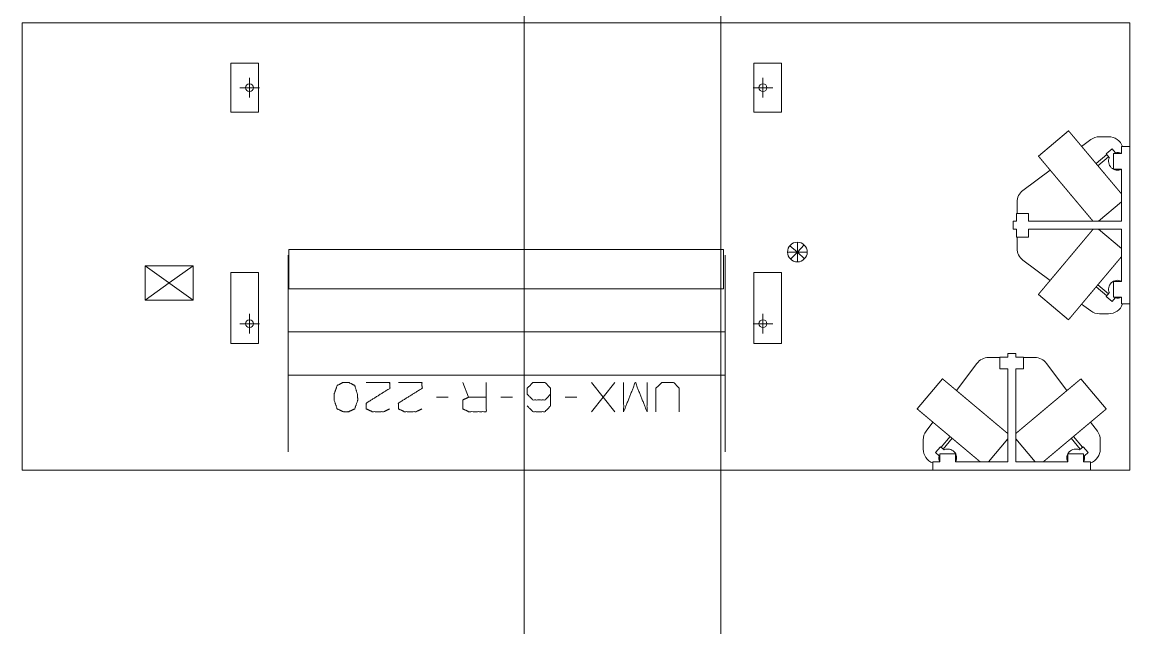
# Model space of a CAD drawing. Header units: millimetres. Extents: x 3056 to 110866, y 16649 to 58349.
# Drawn here: x 15006 to 20633, y 34369 to 37446 of the extents above; entities that cross this region are included whole.
import ezdxf

# ---------------------------------------------------------------- set-up
doc = ezdxf.new("R2010")
doc.units = ezdxf.units.MM
doc.layers.add('1', color=7, linetype='Continuous', true_color=0xffffff)

msp = doc.modelspace()

# ---------------------------------------------------------------- linework, layer by layer
at = {"layer": '1', "color": 143, "linetype": 'Continuous', "lineweight": 13}
for p, q in [((17556.5, 55873.3), (17556.5, 17870.4)), ((18556.5, 17870.4), (18556.5, 54363.3))]:
    msp.add_line(p, q, dxfattribs=at)
at = {"layer": '1', "color": 80, "linetype": 'Continuous', "lineweight": 13}
for p, q in [((15006.5, 35169.3), (15006.5, 37443.3)), ((15006.5, 35169.3), (15006.5, 37443.3)), ((15006.5, 37443.3), (20633.5, 37443.3)), ((15006.5, 37443.3), (20633.5, 37443.3)), ((20633.5, 37443.3), (20633.5, 35169.3)), ((20633.5, 37443.3), (20633.5, 35169.3)), ((16207, 37238.3), (16067, 37238.3)), ((16067, 37238.3), (16067, 36988.3)), ((16207, 36988.3), (16207, 37238.3)), ((18864, 37238.3), (18724, 37238.3)), ((18724, 37238.3), (18724, 36988.3)), ((18864, 36988.3), (18864, 37238.3)), ((16161.5, 37063.3), (16161.5, 37163.3)), ((18769.5, 37063.3), (18769.5, 37163.3)), ((16211.5, 37113.3), (16111.5, 37113.3)), ((18819.5, 37113.3), (18719.5, 37113.3)), ((16067, 36988.3), (16207, 36988.3)), ((18724, 36988.3), (18864, 36988.3)), ((20321.9, 36894.6), (20168.6, 36766)), ((20479.5, 36864.3), (20525.5, 36864.3)), ((20434.5, 36849.3), (20388.7, 36814.9)), ((20513.5, 36776.7), (20543.6, 36801.9)), ((20559.3, 36783.2), (20543.6, 36801.9)), ((20590.5, 36814.3), (20590.5, 36779.3)), ((20633.5, 36814.3), (20590.5, 36814.3)), ((20516.4, 36773.2), (20462, 36727.6)), ((20471, 36716.8), (20525.4, 36762.5)), ((20529.2, 36757.9), (20513.5, 36776.7)), ((20590.5, 36779.3), (20550.5, 36779.3)), ((20550.5, 36699.3), (20550.5, 36779.3)), ((20228.4, 36694.8), (20090.5, 36591.3)), ((20590.5, 36699.3), (20550.5, 36699.3)), ((20590.5, 36699.3), (20590.5, 36434.3)), ((20060.5, 36474.3), (20060.5, 36531.3)), ((20473.4, 36434.3), (20590.5, 36532.5)), ((20118.5, 36474.3), (20058.5, 36474.3)), ((20058.5, 36434.3), (20058.5, 36474.3)), ((20118.5, 36434.3), (20118.5, 36474.3)), ((20058.5, 36434.3), (20040.5, 36434.3)), ((20040.5, 36394.3), (20040.5, 36434.3)), ((20590.5, 36434.3), (20118.5, 36434.3)), ((20058.5, 36394.3), (20040.5, 36394.3)), ((20055.8, 36394), (20055.8, 36394.3)), ((20055.8, 36394), (20058.5, 36394.1)), ((20058.5, 36394.3), (20058.5, 36354.3)), ((20118.5, 36354.3), (20058.5, 36354.3)), ((20060.5, 36297.3), (20060.5, 36354.3)), ((20590.5, 36394.3), (20118.5, 36394.3)), ((20118.5, 36394.3), (20118.5, 36354.3)), ((20590.5, 36296.1), (20473.4, 36394.3)), ((20590.5, 36394.3), (20590.5, 36129.3)), ((18944.5, 36278.3), (18905.6, 36309.8)), ((18944.5, 36278.3), (18944.5, 36328.3)), ((18944.5, 36278.3), (18978.8, 36314.7)), ((16361.5, 36091.3), (16361.5, 36291.3)), ((16361.5, 36291.3), (18569.5, 36291.3)), ((18569.5, 36291.3), (18569.5, 36091.3)), ((18944.5, 36278.3), (18894.5, 36278.3)), ((18944.5, 36278.3), (18910.1, 36241.9)), ((18944.5, 36278.3), (18980.8, 36244)), ((18944.5, 36278.3), (18944.5, 36228.3)), ((18944.5, 36278.3), (18994.5, 36278.3)), ((15631.5, 36208.3), (15875.5, 36034.3)), ((15631.5, 36208.3), (15875.5, 36208.3)), ((15631.5, 36034.3), (15631.5, 36208.3)), ((15875.5, 36208.3), (15753.5, 36121.3)), ((15875.5, 36208.3), (15875.5, 36034.3)), ((20090.5, 36237.3), (20228.4, 36133.8)), ((16067, 36174.3), (16067, 35814.3)), ((16207, 36174.3), (16067, 36174.3)), ((16207, 35814.3), (16207, 36174.3)), ((18864, 36174.3), (18724, 36174.3)), ((18724, 36174.3), (18724, 35814.3)), ((18864, 35814.3), (18864, 36174.3)), ((20550.5, 36049.3), (20550.5, 36129.3)), ((20590.5, 36129.3), (20550.5, 36129.3)), ((15631.5, 36034.3), (15753.5, 36121.3)), ((18569.5, 36091.3), (16361.5, 36091.3)), ((20462, 36101), (20516.4, 36055.4)), ((20525.4, 36066.1), (20471, 36111.8)), ((20529.2, 36070.7), (20513.5, 36051.9)), ((15875.5, 36034.3), (15631.5, 36034.3)), ((20168.6, 36062.6), (20321.9, 35934)), ((20388.7, 36013.7), (20434.5, 35979.3)), ((20513.5, 36051.9), (20543.6, 36026.7)), ((20559.3, 36045.4), (20543.6, 36026.7)), ((20590.5, 36049.3), (20550.5, 36049.3)), ((20590.5, 36049.3), (20590.5, 36014.3)), ((20633.5, 36014.3), (20590.5, 36014.3)), ((16161.5, 35864.3), (16161.5, 35964.3)), ((18769.5, 35864.3), (18769.5, 35964.3)), ((20525.5, 35964.3), (20479.5, 35964.3)), ((16211.5, 35914.3), (16111.5, 35914.3)), ((18819.5, 35914.3), (18719.5, 35914.3)), ((18578.5, 35872.2), (16358.5, 35872.2)), ((16067, 35814.3), (16207, 35814.3)), ((18724, 35814.3), (18864, 35814.3)), ((19916.5, 35742.3), (19973.5, 35742.3)), ((20013.5, 35744.3), (19973.5, 35744.3)), ((19973.5, 35684.3), (19973.5, 35744.3)), ((20013.2, 35746.9), (20013.3, 35744.3)), ((20013.2, 35746.9), (20013.5, 35746.9)), ((20013.5, 35744.3), (20013.5, 35762.3)), ((20013.5, 35762.3), (20053.5, 35762.3)), ((20053.5, 35744.3), (20053.5, 35762.3)), ((20053.5, 35744.3), (20093.5, 35744.3)), ((20093.5, 35684.3), (20093.5, 35744.3)), ((20093.5, 35742.3), (20150.5, 35742.3)), ((19856.5, 35712.3), (19753, 35574.3)), ((20013.5, 35684.3), (19973.5, 35684.3)), ((20013.5, 35212.3), (20013.5, 35684.3)), ((20053.5, 35212.3), (20053.5, 35684.3)), ((20053.5, 35684.3), (20093.5, 35684.3)), ((20313.9, 35574.3), (20210.5, 35712.3)), ((16358.5, 35653.1), (18578.5, 35653.1)), ((19681.8, 35634.1), (19553.2, 35480.9)), ((20513.7, 35480.9), (20385.2, 35634.1)), ((17244.9, 35615.6), (17274.6, 35540.6)), ((18017.4, 35615.6), (17898.6, 35467.2)), ((17898.6, 35615.6), (18017.4, 35467.2)), ((17111.1, 35540.6), (17170.5, 35540.6)), ((17438, 35540.6), (17497.4, 35540.6)), ((17764.9, 35540.6), (17824.2, 35540.6)), ((19632.8, 35414.1), (19598.5, 35368.3)), ((20468.5, 35368.3), (20434.1, 35414.1)), ((19720.2, 35340.8), (19674.6, 35286.4)), ((20392.4, 35286.4), (20346.7, 35340.8)), ((19583.5, 35277.3), (19583.5, 35323.3)), ((19671.1, 35289.3), (19645.9, 35259.2)), ((19689.9, 35273.6), (19671.1, 35289.3)), ((19685.3, 35277.4), (19730.9, 35331.8)), ((19915.2, 35212.3), (20013.5, 35329.4)), ((20053.5, 35329.4), (20151.7, 35212.3)), ((20336, 35331.8), (20381.7, 35277.4)), ((20377.1, 35273.6), (20395.8, 35289.3)), ((20395.8, 35289.3), (20421.1, 35259.2)), ((20483.5, 35323.3), (20483.5, 35277.3)), ((19664.6, 35243.4), (19645.9, 35259.2)), ((19668.5, 35212.3), (19668.5, 35252.3)), ((19668.5, 35252.3), (19748.5, 35252.3)), ((19748.5, 35212.3), (19748.5, 35252.3)), ((20318.5, 35212.3), (20318.5, 35252.3)), ((20318.5, 35252.3), (20398.5, 35252.3)), ((20398.5, 35212.3), (20398.5, 35252.3)), ((20402.3, 35243.4), (20421.1, 35259.2)), ((20633.5, 35169.3), (15006.5, 35169.3)), ((20633.5, 35169.3), (15006.5, 35169.3)), ((19633.5, 35169.3), (19633.5, 35212.3)), ((19668.5, 35212.3), (19633.5, 35212.3)), ((20013.5, 35212.3), (19748.5, 35212.3)), ((20318.5, 35212.3), (20053.5, 35212.3)), ((20433.5, 35212.3), (20398.5, 35212.3)), ((20433.5, 35169.3), (20433.5, 35212.3))]:
    msp.add_line(p, q, dxfattribs=at)
for centre, radius in [((16161.5, 37113.3), 20), ((18769.5, 37113.3), 20), ((18944.5, 36278.3), 50), ((16161.5, 35914.3), 20), ((18769.5, 35914.3), 20)]:
    msp.add_circle(centre, radius, dxfattribs=at)
for centre, radius, start, end in [((20479.5, 36789.3), 75, 90, 126.8699), ((20525.5, 36789.3), 75, 19.4723, 90), ((20570.5, 36739.3), 45.2, 155.7378, 296.2321), ((20570.5, 36739.3), 45.2, 63.7683, 104.2622), ((20135.5, 36531.3), 75, 126.8699, 180), ((20135.5, 36297.3), 75, 180, 233.1301), ((20570.5, 36089.3), 45.2, 63.7679, 204.2622), ((20525.5, 36039.3), 75, 270, 340.5277), ((20570.5, 36089.3), 45.2, 255.7378, 296.2317), ((20479.5, 36039.3), 75, 233.1301, 270), ((19916.5, 35667.3), 75, 90, 143.1301), ((20150.5, 35667.3), 75, 36.8699, 90), ((19658.5, 35323.3), 75, 143.1301, 180), ((20408.5, 35323.3), 75, 0, 36.8699), ((19658.5, 35277.3), 75, 180, 250.5277), ((19708.5, 35232.3), 45.2, 165.7378, 206.2317), ((19708.5, 35232.3), 45.2, 333.7679, 114.2622), ((20358.5, 35232.3), 45.2, 65.7378, 206.2321), ((20358.5, 35232.3), 45.2, 333.7683, 14.2622), ((20408.5, 35277.3), 75, 289.4723, 0)]:
    msp.add_arc(centre, radius, start, end, dxfattribs=at)
for points, knots in [([(20466.5, 36722.2), (20462.1, 36727.4), (20459.9, 36730), (20455.6, 36735.2), (20453.4, 36737.8), (20449, 36743), (20444.7, 36748.1), (20442.6, 36750.7), (20438.3, 36755.8), (20434, 36760.9), (20431.9, 36763.5), (20427.6, 36768.5), (20425.5, 36771), (20423.5, 36773.5), (20419.3, 36778.4), (20417.2, 36780.9), (20413.2, 36785.7), (20411.1, 36788.2), (20407.1, 36792.9), (20403.2, 36797.7), (20399.3, 36802.3), (20395.4, 36806.9), (20393.5, 36809.1), (20389.8, 36813.6), (20388, 36815.8), (20384.3, 36820.1), (20380.8, 36824.4), (20377.3, 36828.5), (20373.9, 36832.5), (20372.2, 36834.5), (20369, 36838.4), (20367.3, 36840.3), (20364.2, 36844.1), (20362.7, 36845.9), (20359.7, 36849.5), (20356.8, 36852.9), (20355.4, 36854.6), (20352.6, 36857.9), (20350, 36861), (20348.7, 36862.5), (20346.2, 36865.5), (20345, 36866.9), (20343.9, 36868.3), (20342.7, 36869.7), (20341.6, 36871), (20339.5, 36873.6), (20338.4, 36874.8), (20336.4, 36877.2), (20335.5, 36878.3), (20333.7, 36880.4), (20332.9, 36881.4), (20332.1, 36882.4), (20331.2, 36883.4), (20329.8, 36885.1), (20328.4, 36886.8), (20327.8, 36887.5), (20326.6, 36888.9), (20326.1, 36889.6), (20325.6, 36890.1), (20324.6, 36891.2), (20324.2, 36891.7), (20323.5, 36892.6), (20323.2, 36893), (20322.9, 36893.3), (20322.7, 36893.6), (20322.4, 36893.9), (20322.3, 36894.1), (20322.1, 36894.2), (20322, 36894.4), (20321.9, 36894.5), (20321.9, 36894.5), (20321.9, 36894.6)], [0, 0, 0.030207, 0.045295, 0.075443, 0.090505, 0.120541, 0.150464, 0.165368, 0.19507, 0.224605, 0.239316, 0.268539, 0.28302, 0.297506, 0.326211, 0.340409, 0.368646, 0.382686, 0.410413, 0.43777, 0.464722, 0.491261, 0.504298, 0.530145, 0.542949, 0.568064, 0.592667, 0.616722, 0.640214, 0.651675, 0.674277, 0.685433, 0.70711, 0.717627, 0.738331, 0.75836, 0.768204, 0.78719, 0.805457, 0.814225, 0.831382, 0.83977, 0.847779, 0.855783, 0.863405, 0.878237, 0.885465, 0.899096, 0.905497, 0.917892, 0.923886, 0.929448, 0.93502, 0.945303, 0.954727, 0.959, 0.967114, 0.970944, 0.974333, 0.980673, 0.983623, 0.988623, 0.990664, 0.992709, 0.994303, 0.995902, 0.997037, 0.998185, 0.998865, 0.99955, 0.999779, 1, 1]), ([(20313.3, 36593.6), (20311.1, 36596.2), (20306.7, 36601.5), (20302.4, 36606.6), (20298, 36611.8), (20295.8, 36614.4), (20291.5, 36619.6), (20287.2, 36624.7), (20282.9, 36629.8), (20278.7, 36634.9), (20276.5, 36637.4), (20272.3, 36642.4), (20270.2, 36644.9), (20268.2, 36647.4), (20264, 36652.3), (20260, 36657.2), (20257.9, 36659.6), (20253.9, 36664.4), (20251.9, 36666.7), (20248, 36671.4), (20246.1, 36673.7), (20242.2, 36678.3), (20240.3, 36680.6), (20236.6, 36685), (20234.7, 36687.2), (20231.1, 36691.6), (20227.6, 36695.8), (20224.1, 36699.9), (20222.4, 36702), (20219, 36706), (20217.4, 36707.9), (20215.8, 36709.9), (20212.6, 36713.7), (20211, 36715.5), (20208, 36719.1), (20205, 36722.7), (20202.2, 36726.1), (20200.8, 36727.7), (20198.1, 36730.9), (20195.5, 36734), (20193, 36736.9), (20190.7, 36739.8), (20189.5, 36741.1), (20187.3, 36743.8), (20186.3, 36745), (20184.2, 36747.4), (20182.3, 36749.7), (20181.4, 36750.8), (20179.7, 36752.9), (20178.8, 36753.8), (20177.3, 36755.7), (20176.6, 36756.6), (20175.2, 36758.2), (20174.6, 36758.9), (20173.4, 36760.3), (20172.8, 36761), (20171.9, 36762.2), (20171, 36763.2), (20170.6, 36763.6), (20170, 36764.4), (20169.7, 36764.7), (20169.5, 36765), (20169.2, 36765.3), (20169.1, 36765.5), (20168.9, 36765.7), (20168.8, 36765.8), (20168.7, 36765.9), (20168.6, 36766)], [0, 0, 0.015104, 0.045289, 0.075434, 0.10552, 0.120536, 0.150468, 0.180253, 0.209876, 0.239315, 0.253926, 0.283019, 0.2975, 0.311849, 0.340403, 0.368644, 0.382679, 0.410412, 0.424092, 0.451244, 0.464724, 0.49125, 0.504297, 0.530138, 0.542951, 0.568066, 0.592659, 0.616715, 0.628468, 0.651663, 0.663119, 0.674275, 0.69626, 0.707107, 0.728141, 0.748511, 0.768193, 0.777692, 0.796313, 0.814213, 0.831374, 0.847771, 0.85578, 0.871012, 0.878237, 0.892268, 0.905489, 0.9119, 0.923877, 0.929449, 0.940153, 0.945295, 0.954718, 0.958997, 0.967105, 0.970941, 0.977726, 0.98362, 0.986111, 0.990664, 0.992709, 0.994303, 0.995889, 0.997037, 0.998172, 0.998861, 0.999541, 1, 1]), ([(20590.5, 36574.4), (20588.2, 36577.2), (20585.7, 36580.1), (20584.5, 36581.6), (20583.2, 36583.1), (20580.6, 36586.2), (20579.2, 36587.9), (20577.8, 36589.5), (20575, 36592.9), (20572, 36596.4), (20570.5, 36598.2), (20569, 36600), (20567.4, 36601.9), (20564.2, 36605.7), (20562.6, 36607.6), (20559.3, 36611.6), (20557.6, 36613.6), (20554.2, 36617.7), (20552.4, 36619.8), (20550.6, 36621.9), (20548.8, 36624), (20547, 36626.2), (20545.2, 36628.4), (20543.4, 36630.6), (20539.6, 36635.1), (20535.8, 36639.6), (20531.9, 36644.2), (20530, 36646.5), (20526, 36651.3), (20524, 36653.7), (20522, 36656.1), (20519.9, 36658.5), (20515.8, 36663.4), (20513.8, 36665.8), (20509.6, 36670.8), (20505.4, 36675.8), (20503.3, 36678.3), (20499.1, 36683.4), (20494.8, 36688.5), (20492.6, 36691), (20488.3, 36696.2), (20486.1, 36698.8), (20484, 36701.4), (20479.6, 36706.6), (20475.2, 36711.8), (20473, 36714.4), (20468.7, 36719.6), (20466.5, 36722.2)], [0, 0, 0.018644, 0.038194, 0.048412, 0.058625, 0.079917, 0.090992, 0.102062, 0.125019, 0.14879, 0.161061, 0.173339, 0.185985, 0.211659, 0.22468, 0.25143, 0.265158, 0.29293, 0.306973, 0.321344, 0.335709, 0.350386, 0.365058, 0.380022, 0.410232, 0.440978, 0.47224, 0.487993, 0.519975, 0.536191, 0.552401, 0.568816, 0.601835, 0.61845, 0.652009, 0.685896, 0.702982, 0.737272, 0.771825, 0.789145, 0.823989, 0.841495, 0.858995, 0.894137, 0.929376, 0.947017, 0.98234, 1, 1]), ([(20447, 36434.3), (20446.1, 36435.3), (20445.3, 36436.4), (20444.3, 36437.5), (20443.4, 36438.6), (20441.4, 36440.9), (20440.4, 36442.1), (20438.2, 36444.7), (20437.1, 36446), (20434.8, 36448.8), (20433.6, 36450.2), (20431.1, 36453.2), (20429.9, 36454.7), (20427.2, 36457.8), (20424.5, 36461.1), (20421.6, 36464.5), (20420.2, 36466.3), (20418.7, 36468), (20417.2, 36469.8), (20414.1, 36473.5), (20410.9, 36477.3), (20409.3, 36479.2), (20406, 36483.2), (20402.6, 36487.2), (20399.1, 36491.4), (20397.3, 36493.5), (20393.7, 36497.8), (20391.9, 36499.9), (20388.2, 36504.4), (20386.3, 36506.6), (20382.5, 36511.2), (20380.6, 36513.4), (20376.7, 36518.1), (20372.7, 36522.8), (20370.7, 36525.2), (20366.7, 36530), (20362.6, 36534.9), (20358.4, 36539.8), (20354.3, 36544.8), (20352.2, 36547.3), (20347.9, 36552.3), (20343.7, 36557.4), (20341.5, 36560), (20337.2, 36565.1), (20335.1, 36567.7), (20330.7, 36572.8), (20326.4, 36578), (20324.2, 36580.6), (20322, 36583.2), (20317.6, 36588.4), (20313.3, 36593.6)], [0, 0, 0.00646, 0.012929, 0.01984, 0.02676, 0.041476, 0.049277, 0.065302, 0.073536, 0.090842, 0.099917, 0.118465, 0.127935, 0.147689, 0.168229, 0.189517, 0.200537, 0.211551, 0.222936, 0.246039, 0.269842, 0.281903, 0.306705, 0.332128, 0.358165, 0.371478, 0.398391, 0.411978, 0.439704, 0.453834, 0.482313, 0.496673, 0.525861, 0.555483, 0.570507, 0.600724, 0.631298, 0.662225, 0.693458, 0.70914, 0.740784, 0.772663, 0.788716, 0.820893, 0.837021, 0.869432, 0.901975, 0.91829, 0.934599, 0.967281, 1, 1]), ([(20168.6, 36062.6), (20168.7, 36062.7), (20168.8, 36062.8), (20168.9, 36062.9), (20169.1, 36063.1), (20169.2, 36063.3), (20169.5, 36063.6), (20169.7, 36063.8), (20170, 36064.2), (20170.3, 36064.6), (20170.7, 36065), (20171.4, 36065.9), (20172.4, 36067), (20172.8, 36067.6), (20174, 36068.9), (20174.6, 36069.7), (20175.9, 36071.2), (20176.6, 36072), (20178.1, 36073.8), (20178.9, 36074.8), (20179.7, 36075.7), (20180.5, 36076.8), (20182.3, 36078.9), (20183.3, 36080), (20184.2, 36081.2), (20185.2, 36082.4), (20187.3, 36084.8), (20189.5, 36087.5), (20191.8, 36090.2), (20193.1, 36091.7), (20194.3, 36093.1), (20195.5, 36094.6), (20198.1, 36097.7), (20199.5, 36099.3), (20202.2, 36102.6), (20205.1, 36106), (20208, 36109.5), (20211, 36113.1), (20212.6, 36115), (20215.8, 36118.8), (20219.1, 36122.7), (20222.4, 36126.7), (20225.9, 36130.8), (20227.6, 36132.9), (20231.2, 36137.1), (20233, 36139.3), (20236.7, 36143.7), (20240.4, 36148.1), (20244.2, 36152.7), (20246.1, 36154.9), (20250, 36159.6), (20254, 36164.3), (20258, 36169.1), (20262.1, 36173.9), (20266.2, 36178.8), (20268.3, 36181.3), (20272.4, 36186.3), (20274.5, 36188.8), (20278.8, 36193.8), (20283, 36198.9), (20285.2, 36201.5), (20289.5, 36206.6), (20291.6, 36209.2), (20296, 36214.3), (20300.3, 36219.5), (20302.5, 36222.1), (20304.7, 36224.7), (20306.8, 36227.3), (20309, 36229.9), (20313.4, 36235.1), (20317.8, 36240.3), (20320, 36242.9), (20324.3, 36248.1), (20328.7, 36253.3), (20330.8, 36255.9), (20335.2, 36261), (20339.5, 36266.2), (20343.8, 36271.3), (20348, 36276.4), (20352.3, 36281.4), (20356.4, 36286.4), (20360.6, 36291.3), (20364.7, 36296.2), (20366.7, 36298.7), (20370.8, 36303.5), (20372.8, 36305.9), (20374.8, 36308.2), (20378.7, 36312.9), (20380.6, 36315.2), (20384.5, 36319.8), (20386.4, 36322), (20388.2, 36324.3), (20391.9, 36328.7), (20395.6, 36333), (20399.1, 36337.3), (20400.9, 36339.3), (20404.3, 36343.4), (20407.7, 36347.4), (20409.3, 36349.4), (20412.5, 36353.3), (20415.7, 36357), (20418.7, 36360.6), (20421.7, 36364.1), (20424.5, 36367.5), (20425.9, 36369.1), (20428.6, 36372.3), (20429.9, 36373.9), (20432.4, 36376.9), (20434.8, 36379.8), (20436, 36381.2), (20437.1, 36382.6), (20438.2, 36383.9), (20439.3, 36385.2), (20441.4, 36387.7), (20443.4, 36390), (20445.2, 36392.2), (20447, 36394.3)], [0, 0, 0.000239, 0.000592, 0.00095, 0.001542, 0.002136, 0.002967, 0.003795, 0.004858, 0.005925, 0.007221, 0.010058, 0.013352, 0.015117, 0.01911, 0.02133, 0.026006, 0.028459, 0.033806, 0.036701, 0.039601, 0.042715, 0.049166, 0.052495, 0.056043, 0.059586, 0.067098, 0.075025, 0.083354, 0.087719, 0.092087, 0.096643, 0.105953, 0.110707, 0.120582, 0.130822, 0.141416, 0.152359, 0.157999, 0.169436, 0.181194, 0.193263, 0.205628, 0.211887, 0.224681, 0.231213, 0.244402, 0.257848, 0.271529, 0.278428, 0.29245, 0.306673, 0.321095, 0.335698, 0.35047, 0.35793, 0.372926, 0.380462, 0.395651, 0.410959, 0.418662, 0.434111, 0.441857, 0.457414, 0.473037, 0.480865, 0.488696, 0.49654, 0.504386, 0.520091, 0.535791, 0.543638, 0.559312, 0.574948, 0.582755, 0.598312, 0.6138, 0.629197, 0.644501, 0.659683, 0.674742, 0.689657, 0.704421, 0.711714, 0.726215, 0.733422, 0.74053, 0.754641, 0.761644, 0.775427, 0.782202, 0.788979, 0.802285, 0.815334, 0.828111, 0.834359, 0.846707, 0.858758, 0.864704, 0.876291, 0.887546, 0.898467, 0.909041, 0.919259, 0.924184, 0.933851, 0.938594, 0.947689, 0.956399, 0.960549, 0.964702, 0.968653, 0.972607, 0.98009, 0.987158, 0.993794, 1, 1]), ([(16358.5, 36262.6), (16358.5, 36262.5), (16358.5, 36262.2), (16358.5, 36262), (16358.5, 36261.3), (16358.5, 36260.5), (16358.5, 36259.5), (16358.5, 36258.2), (16358.5, 36256.8), (16358.5, 36255.1), (16358.5, 36254.2), (16358.5, 36252.3), (16358.5, 36251.2), (16358.5, 36248.9), (16358.5, 36246.5), (16358.5, 36243.8), (16358.5, 36240.9), (16358.5, 36237.8), (16358.5, 36234.6), (16358.5, 36231.1), (16358.5, 36227.4), (16358.5, 36225.6), (16358.5, 36221.6), (16358.5, 36217.5), (16358.5, 36213.1), (16358.5, 36208.6), (16358.5, 36203.9), (16358.5, 36199), (16358.5, 36194), (16358.5, 36188.7), (16358.5, 36183.3), (16358.5, 36177.7), (16358.5, 36171.9), (16358.5, 36168.9), (16358.5, 36162.9), (16358.5, 36156.7), (16358.5, 36150.3), (16358.5, 36147.1), (16358.5, 36140.5), (16358.5, 36137.1), (16358.5, 36130.3), (16358.5, 36123.3), (16358.5, 36119.8), (16358.5, 36112.6), (16358.5, 36105.2), (16358.5, 36101.5), (16358.5, 36093.9), (16358.5, 36090.1), (16358.5, 36082.3), (16358.5, 36074.4), (16358.5, 36066.4), (16358.5, 36058.2), (16358.5, 36049.9), (16358.5, 36041.5), (16358.5, 36033), (16358.5, 36024.3), (16358.5, 36015.6), (16358.5, 36006.7), (16358.5, 35997.8), (16358.5, 35993.3), (16358.5, 35984.2), (16358.5, 35975), (16358.5, 35965.7), (16358.5, 35956.3), (16358.5, 35946.9), (16358.5, 35937.4), (16358.5, 35932.6), (16358.5, 35923), (16358.5, 35913.3), (16358.5, 35903.5), (16358.5, 35893.7), (16358.5, 35883.8), (16358.5, 35873.9), (16358.5, 35863.9), (16358.5, 35853.9), (16358.5, 35843.9), (16358.5, 35833.8), (16358.5, 35823.7), (16358.5, 35813.6), (16358.5, 35803.4), (16358.5, 35793.2), (16358.5, 35783), (16358.5, 35772.8), (16358.5, 35762.6)], [0, 0, 0.000212, 0.000836, 0.001355, 0.002603, 0.004265, 0.006345, 0.008832, 0.011737, 0.015049, 0.016812, 0.020738, 0.022908, 0.027448, 0.03239, 0.037735, 0.043481, 0.04963, 0.056171, 0.063103, 0.070427, 0.074184, 0.082084, 0.090371, 0.099033, 0.108071, 0.11748, 0.127259, 0.137398, 0.147896, 0.158749, 0.169952, 0.181498, 0.187446, 0.1995, 0.211894, 0.224609, 0.231049, 0.244252, 0.251009, 0.264678, 0.278658, 0.285717, 0.300142, 0.314858, 0.322362, 0.337501, 0.345143, 0.360695, 0.376511, 0.392587, 0.408917, 0.425496, 0.442313, 0.459363, 0.476635, 0.494124, 0.511824, 0.529731, 0.53878, 0.556973, 0.57535, 0.593908, 0.61263, 0.631516, 0.650555, 0.660112, 0.679368, 0.698752, 0.718267, 0.737899, 0.757637, 0.777481, 0.797415, 0.817428, 0.837525, 0.857686, 0.877906, 0.898178, 0.918493, 0.938839, 0.959212, 0.979601, 1, 1]), ([(18578.5, 35762.6), (18578.5, 35772.8), (18578.5, 35783), (18578.5, 35793.2), (18578.5, 35803.4), (18578.5, 35813.6), (18578.5, 35823.7), (18578.5, 35833.8), (18578.5, 35843.9), (18578.5, 35853.9), (18578.5, 35863.9), (18578.5, 35873.9), (18578.5, 35883.8), (18578.5, 35893.7), (18578.5, 35898.6), (18578.5, 35908.4), (18578.5, 35913.3), (18578.5, 35923), (18578.5, 35932.6), (18578.5, 35942.1), (18578.5, 35946.9), (18578.5, 35956.3), (18578.5, 35965.7), (18578.5, 35975), (18578.5, 35984.2), (18578.5, 35993.3), (18578.5, 36002.3), (18578.5, 36011.2), (18578.5, 36020), (18578.5, 36028.6), (18578.5, 36037.2), (18578.5, 36045.7), (18578.5, 36054), (18578.5, 36062.3), (18578.5, 36070.4), (18578.5, 36078.3), (18578.5, 36086.2), (18578.5, 36093.9), (18578.5, 36101.5), (18578.5, 36108.9), (18578.5, 36116.2), (18578.5, 36123.3), (18578.5, 36130.3), (18578.5, 36137.1), (18578.5, 36143.8), (18578.5, 36150.3), (18578.5, 36156.7), (18578.5, 36159.8), (18578.5, 36166), (18578.5, 36168.9), (18578.5, 36174.8), (18578.5, 36180.5), (18578.5, 36186), (18578.5, 36191.3), (18578.5, 36196.5), (18578.5, 36201.5), (18578.5, 36206.3), (18578.5, 36210.9), (18578.5, 36215.3), (18578.5, 36219.5), (18578.5, 36223.6), (18578.5, 36225.6), (18578.5, 36229.3), (18578.5, 36232.9), (18578.5, 36236.2), (18578.5, 36239.4), (18578.5, 36242.4), (18578.5, 36245.2), (18578.5, 36247.7), (18578.5, 36250.1), (18578.5, 36252.3), (18578.5, 36254.2), (18578.5, 36256), (18578.5, 36257.6), (18578.5, 36258.9), (18578.5, 36260), (18578.5, 36261), (18578.5, 36261.3), (18578.5, 36262), (18578.5, 36262.4), (18578.5, 36262.6), (18578.5, 36262.6)], [0, 0, 0.020399, 0.040788, 0.061161, 0.081507, 0.101822, 0.122094, 0.142314, 0.162475, 0.182572, 0.202585, 0.222519, 0.242363, 0.262101, 0.271917, 0.29149, 0.301248, 0.320632, 0.339888, 0.359001, 0.368484, 0.38737, 0.406092, 0.42465, 0.443027, 0.46122, 0.479222, 0.497023, 0.514623, 0.532001, 0.549162, 0.566095, 0.58279, 0.599248, 0.615451, 0.6314, 0.647084, 0.662499, 0.677638, 0.692497, 0.70707, 0.721342, 0.735322, 0.748991, 0.762347, 0.775391, 0.788106, 0.794388, 0.806611, 0.812554, 0.824275, 0.835652, 0.84668, 0.857353, 0.867672, 0.877631, 0.887224, 0.896448, 0.905295, 0.913773, 0.921864, 0.925816, 0.933336, 0.940464, 0.9472, 0.953545, 0.959492, 0.965038, 0.970182, 0.974923, 0.979262, 0.983188, 0.986707, 0.989819, 0.992518, 0.994798, 0.996672, 0.997397, 0.998645, 0.999476, 0.999894, 1, 1]), ([(20321.9, 35934), (20321.9, 35934.1), (20322, 35934.2), (20322.1, 35934.3), (20322.3, 35934.5), (20322.4, 35934.7), (20322.7, 35935), (20322.9, 35935.3), (20323.2, 35935.6), (20323.5, 35936), (20323.9, 35936.4), (20324.2, 35936.9), (20324.7, 35937.4), (20325.1, 35937.9), (20325.6, 35938.5), (20326.1, 35939.1), (20326.6, 35939.7), (20327.2, 35940.4), (20327.8, 35941.1), (20329.1, 35942.7), (20329.8, 35943.5), (20331.3, 35945.3), (20332.1, 35946.2), (20332.9, 35947.2), (20334.6, 35949.2), (20335.5, 35950.4), (20336.5, 35951.5), (20338.5, 35953.8), (20340.5, 35956.3), (20341.7, 35957.6), (20343.9, 35960.3), (20346.3, 35963.2), (20348.8, 35966.1), (20350, 35967.6), (20352.7, 35970.8), (20355.4, 35974.1), (20358.3, 35977.5), (20361.3, 35981), (20364.3, 35984.6), (20365.9, 35986.5), (20367.4, 35988.4), (20370.7, 35992.2), (20372.3, 35994.2), (20374, 35996.2), (20377.4, 36000.2), (20379.1, 36002.3), (20382.7, 36006.5), (20386.3, 36010.8), (20388.1, 36013), (20391.8, 36017.4), (20395.6, 36021.9), (20399.4, 36026.5), (20403.3, 36031.1), (20407.3, 36035.9), (20409.3, 36038.2), (20413.3, 36043.1), (20417.4, 36047.9), (20419.5, 36050.4), (20423.6, 36055.3), (20427.8, 36060.3), (20432.1, 36065.4), (20434.2, 36067.9), (20438.5, 36073), (20442.8, 36078.2), (20447.1, 36083.3), (20449.3, 36085.9), (20451.5, 36088.5), (20455.8, 36093.7), (20460.2, 36098.9), (20464.5, 36104.1), (20466.7, 36106.7), (20471.1, 36111.9), (20475.5, 36117.1), (20479.8, 36122.3), (20482, 36124.9), (20486.3, 36130.1), (20490.7, 36135.2), (20495, 36140.3), (20499.2, 36145.4), (20501.4, 36148), (20505.6, 36153), (20507.7, 36155.5), (20509.8, 36158), (20511.9, 36160.5), (20516, 36165.4), (20520.1, 36170.3), (20522.1, 36172.7), (20526.1, 36177.5), (20530.1, 36182.2), (20534, 36186.8), (20537.8, 36191.4), (20539.7, 36193.7), (20543.4, 36198.1), (20547.1, 36202.5), (20548.9, 36204.6), (20552.5, 36208.9), (20556, 36213), (20559.4, 36217.1), (20562.7, 36221), (20564.3, 36222.9), (20567.4, 36226.7), (20569, 36228.6), (20572.1, 36232.2), (20575, 36235.7), (20577.8, 36239.1), (20579.2, 36240.7), (20581.9, 36243.9), (20584.5, 36247), (20585.7, 36248.5), (20588.2, 36251.4), (20590.5, 36254.2)], [0, 0, 0.000119, 0.000613, 0.000984, 0.001595, 0.002209, 0.003069, 0.003935, 0.005036, 0.006141, 0.007489, 0.008836, 0.010424, 0.012017, 0.013846, 0.01568, 0.017747, 0.019819, 0.022125, 0.026971, 0.029515, 0.035063, 0.03807, 0.041072, 0.047534, 0.05099, 0.054451, 0.061808, 0.069596, 0.073708, 0.082139, 0.090984, 0.100241, 0.104974, 0.114829, 0.125071, 0.135691, 0.146684, 0.158031, 0.163881, 0.169727, 0.18176, 0.18794, 0.194117, 0.206795, 0.213282, 0.226403, 0.239814, 0.246584, 0.260403, 0.27447, 0.288779, 0.303318, 0.318074, 0.32555, 0.340599, 0.355832, 0.363487, 0.378965, 0.394587, 0.410341, 0.418277, 0.434202, 0.45022, 0.466315, 0.474387, 0.482481, 0.498695, 0.514951, 0.531221, 0.539361, 0.555643, 0.571907, 0.58814, 0.596234, 0.612392, 0.628484, 0.644492, 0.660401, 0.668329, 0.684067, 0.691871, 0.699678, 0.707407, 0.722782, 0.737995, 0.745553, 0.760487, 0.775215, 0.789728, 0.804011, 0.811035, 0.824947, 0.838593, 0.845352, 0.858592, 0.87153, 0.884173, 0.896491, 0.902489, 0.914315, 0.920144, 0.931451, 0.942396, 0.952973, 0.958074, 0.96808, 0.977693, 0.982398, 0.991405, 1, 1]), ([(16358.5, 35762.6), (16358.5, 35752.4), (16358.5, 35742.3), (16358.5, 35732.1), (16358.5, 35721.9), (16358.5, 35711.7), (16358.5, 35701.6), (16358.5, 35691.5), (16358.5, 35681.4), (16358.5, 35671.4), (16358.5, 35661.4), (16358.5, 35651.4), (16358.5, 35641.5), (16358.5, 35636.5), (16358.5, 35626.7), (16358.5, 35616.9), (16358.5, 35607.2), (16358.5, 35602.3), (16358.5, 35592.7), (16358.5, 35583.1), (16358.5, 35573.7), (16358.5, 35564.3), (16358.5, 35559.6), (16358.5, 35550.3), (16358.5, 35541.1), (16358.5, 35532), (16358.5, 35523), (16358.5, 35514.1), (16358.5, 35505.3), (16358.5, 35496.6), (16358.5, 35488.1), (16358.5, 35483.8), (16358.5, 35475.4), (16358.5, 35467.1), (16358.5, 35458.9), (16358.5, 35450.9), (16358.5, 35443), (16358.5, 35435.2), (16358.5, 35427.6), (16358.5, 35420.1), (16358.5, 35412.7), (16358.5, 35409.1), (16358.5, 35402), (16358.5, 35395), (16358.5, 35388.2), (16358.5, 35381.5), (16358.5, 35375), (16358.5, 35371.7), (16358.5, 35365.5), (16358.5, 35359.3), (16358.5, 35353.4), (16358.5, 35347.6), (16358.5, 35342), (16358.5, 35336.6), (16358.5, 35331.3), (16358.5, 35326.3), (16358.5, 35323.8), (16358.5, 35319), (16358.5, 35314.4), (16358.5, 35310), (16358.5, 35305.8), (16358.5, 35301.7), (16358.5, 35297.9), (16358.5, 35294.2), (16358.5, 35290.7), (16358.5, 35289), (16358.5, 35285.9), (16358.5, 35282.9), (16358.5, 35280.1), (16358.5, 35277.6), (16358.5, 35275.2), (16358.5, 35273), (16358.5, 35271.1), (16358.5, 35269.3), (16358.5, 35267.7), (16358.5, 35266.4), (16358.5, 35265.2), (16358.5, 35264.3), (16358.5, 35263.9), (16358.5, 35263.3), (16358.5, 35262.9), (16358.5, 35262.7), (16358.5, 35262.6)], [0, 0, 0.020399, 0.040788, 0.061161, 0.081508, 0.101822, 0.122095, 0.142314, 0.162476, 0.182568, 0.202587, 0.22252, 0.242364, 0.252233, 0.271918, 0.291492, 0.310939, 0.320633, 0.33989, 0.359003, 0.377969, 0.396775, 0.406094, 0.424652, 0.44303, 0.461223, 0.479225, 0.497026, 0.514621, 0.532004, 0.549165, 0.55769, 0.574507, 0.59108, 0.60741, 0.623492, 0.639309, 0.654861, 0.670143, 0.68514, 0.699856, 0.707069, 0.721346, 0.735321, 0.748995, 0.762351, 0.775395, 0.781835, 0.794387, 0.80661, 0.818501, 0.830052, 0.841255, 0.852108, 0.862607, 0.872746, 0.877635, 0.887229, 0.896452, 0.9053, 0.913777, 0.921868, 0.929578, 0.936902, 0.943834, 0.947205, 0.95355, 0.959492, 0.965043, 0.970187, 0.974928, 0.979267, 0.983194, 0.986713, 0.989824, 0.992518, 0.994804, 0.996672, 0.997402, 0.998651, 0.999481, 0.999899, 1, 1]), ([(18578.5, 35262.6), (18578.5, 35262.8), (18578.5, 35262.9), (18578.5, 35263.3), (18578.5, 35263.6), (18578.5, 35264.3), (18578.5, 35265.2), (18578.5, 35265.8), (18578.5, 35267.1), (18578.5, 35267.7), (18578.5, 35269.3), (18578.5, 35271.1), (18578.5, 35273), (18578.5, 35275.2), (18578.5, 35277.6), (18578.5, 35280.1), (18578.5, 35282.9), (18578.5, 35285.9), (18578.5, 35289), (18578.5, 35292.4), (18578.5, 35296), (18578.5, 35299.7), (18578.5, 35303.7), (18578.5, 35307.8), (18578.5, 35312.2), (18578.5, 35316.7), (18578.5, 35321.4), (18578.5, 35326.3), (18578.5, 35331.3), (18578.5, 35336.6), (18578.5, 35342), (18578.5, 35347.6), (18578.5, 35353.4), (18578.5, 35359.3), (18578.5, 35365.5), (18578.5, 35371.7), (18578.5, 35378.2), (18578.5, 35384.8), (18578.5, 35391.5), (18578.5, 35398.4), (18578.5, 35402), (18578.5, 35409.1), (18578.5, 35416.4), (18578.5, 35423.8), (18578.5, 35427.6), (18578.5, 35435.2), (18578.5, 35443), (18578.5, 35450.9), (18578.5, 35458.9), (18578.5, 35467.1), (18578.5, 35475.4), (18578.5, 35483.8), (18578.5, 35492.3), (18578.5, 35501), (18578.5, 35509.7), (18578.5, 35518.6), (18578.5, 35527.5), (18578.5, 35536.6), (18578.5, 35545.7), (18578.5, 35554.9), (18578.5, 35564.3), (18578.5, 35573.7), (18578.5, 35583.1), (18578.5, 35592.7), (18578.5, 35602.3), (18578.5, 35607.2), (18578.5, 35616.9), (18578.5, 35626.7), (18578.5, 35636.5), (18578.5, 35646.4), (18578.5, 35656.4), (18578.5, 35666.4), (18578.5, 35676.4), (18578.5, 35686.5), (18578.5, 35696.5), (18578.5, 35706.7), (18578.5, 35716.8), (18578.5, 35727), (18578.5, 35737.2), (18578.5, 35742.3), (18578.5, 35752.4), (18578.5, 35762.6)], [0, 0, 0.000206, 0.000519, 0.001349, 0.001873, 0.003328, 0.005196, 0.006339, 0.008827, 0.010176, 0.013287, 0.016806, 0.020733, 0.025072, 0.029813, 0.034957, 0.040508, 0.04645, 0.052795, 0.059531, 0.066665, 0.074179, 0.082084, 0.090366, 0.099028, 0.108067, 0.117475, 0.127254, 0.137393, 0.147892, 0.158745, 0.169948, 0.181499, 0.19339, 0.205613, 0.218165, 0.231051, 0.244248, 0.257763, 0.27159, 0.278654, 0.292931, 0.307499, 0.322358, 0.329857, 0.345139, 0.360691, 0.376508, 0.39259, 0.40892, 0.425493, 0.44231, 0.45936, 0.476632, 0.494121, 0.511822, 0.529729, 0.547826, 0.566114, 0.584587, 0.603225, 0.622031, 0.640997, 0.66011, 0.679367, 0.689061, 0.708508, 0.728082, 0.747767, 0.767558, 0.787444, 0.80742, 0.827475, 0.847605, 0.867793, 0.888039, 0.908332, 0.928663, 0.949025, 0.959212, 0.979601, 1, 1]), ([(19681.8, 35634.1), (19681.8, 35634.1), (19681.8, 35634.1), (19682, 35634), (19682.1, 35633.9), (19682.5, 35633.5), (19682.7, 35633.3), (19683, 35633.1), (19683.7, 35632.5), (19684.2, 35632.1), (19684.6, 35631.8), (19685.1, 35631.3), (19685.6, 35630.9), (19686.2, 35630.4), (19686.8, 35629.9), (19688.1, 35628.8), (19689.6, 35627.6), (19690.4, 35626.9), (19692.1, 35625.5), (19693, 35624.7), (19693.9, 35623.9), (19694.9, 35623.1), (19697, 35621.4), (19698.1, 35620.4), (19699.2, 35619.5), (19701.5, 35617.5), (19702.8, 35616.5), (19705.3, 35614.3), (19708, 35612.1), (19710.9, 35609.7), (19712.3, 35608.5), (19715.3, 35606), (19718.5, 35603.3), (19721.8, 35600.6), (19725.2, 35597.7), (19728.7, 35594.8), (19732.3, 35591.7), (19734.2, 35590.1), (19738, 35587), (19739.9, 35585.4), (19743.8, 35582), (19745.9, 35580.3), (19747.9, 35578.6), (19752, 35575.2), (19756.3, 35571.6), (19760.6, 35568), (19765, 35564.2), (19767.3, 35562.4), (19771.8, 35558.5), (19774.1, 35556.6), (19776.4, 35554.7), (19781.1, 35550.7), (19783.5, 35548.8), (19785.9, 35546.8), (19788.3, 35544.8), (19793.1, 35540.7), (19798, 35536.6), (19803, 35532.4), (19805.5, 35530.3), (19808, 35528.2), (19813, 35524), (19818.1, 35519.7), (19820.6, 35517.6), (19823.2, 35515.5), (19825.8, 35513.3), (19830.9, 35509), (19833.5, 35506.8), (19836.1, 35504.6), (19838.7, 35502.5), (19843.9, 35498.1), (19849.1, 35493.7), (19854.3, 35489.4), (19859.5, 35485), (19864.7, 35480.6), (19869.9, 35476.3), (19875.1, 35471.9), (19877.6, 35469.8), (19882.8, 35465.4), (19887.9, 35461.1), (19893, 35456.9), (19895.5, 35454.7), (19900.6, 35450.5), (19903.1, 35448.4), (19908, 35444.2), (19913, 35440.1), (19917.8, 35436), (19922.6, 35432), (19927.4, 35428), (19929.8, 35426), (19934.4, 35422.1), (19936.7, 35420.2), (19941.2, 35416.4), (19943.5, 35414.5), (19947.9, 35410.8), (19950, 35409), (19952.2, 35407.2), (19956.4, 35403.6), (19960.6, 35400.2), (19964.6, 35396.8), (19966.6, 35395.1), (19968.6, 35393.5), (19970.5, 35391.8), (19974.3, 35388.7), (19976.2, 35387.1), (19978, 35385.6), (19981.5, 35382.6), (19985, 35379.7), (19986.7, 35378.3), (19988.3, 35376.9), (19991.5, 35374.2), (19994.6, 35371.6), (19997.6, 35369.1), (19999, 35367.9), (20001.8, 35365.6), (20003.1, 35364.5), (20004.4, 35363.4), (20006.9, 35361.3), (20008, 35360.4), (20010.3, 35358.4), (20011.4, 35357.5), (20012.4, 35356.7), (20013.5, 35355.8)], [0, 0, 0.000117, 0.000239, 0.000592, 0.00095, 0.002134, 0.002967, 0.003793, 0.005923, 0.007224, 0.008521, 0.010052, 0.011589, 0.01335, 0.015118, 0.019108, 0.023555, 0.026004, 0.031132, 0.033806, 0.036704, 0.039597, 0.045831, 0.049164, 0.052495, 0.059587, 0.063343, 0.071061, 0.079189, 0.087718, 0.092085, 0.101204, 0.110707, 0.120581, 0.130822, 0.141416, 0.152357, 0.157999, 0.169436, 0.175238, 0.187154, 0.193261, 0.199372, 0.211885, 0.224679, 0.237741, 0.251064, 0.257846, 0.271529, 0.278426, 0.285439, 0.299559, 0.306673, 0.313882, 0.321094, 0.335698, 0.350468, 0.365392, 0.372924, 0.38046, 0.395651, 0.410957, 0.41866, 0.426364, 0.434107, 0.449636, 0.457414, 0.465226, 0.473033, 0.488696, 0.504384, 0.520087, 0.535789, 0.551477, 0.567138, 0.582753, 0.590533, 0.606052, 0.621496, 0.636848, 0.644494, 0.659683, 0.667213, 0.682199, 0.697039, 0.711712, 0.726215, 0.740528, 0.747632, 0.761641, 0.768535, 0.782204, 0.788977, 0.802283, 0.808806, 0.815331, 0.828109, 0.840602, 0.852807, 0.858755, 0.864702, 0.870496, 0.881914, 0.887543, 0.893006, 0.903751, 0.914147, 0.919257, 0.924186, 0.933853, 0.943142, 0.952042, 0.956394, 0.964702, 0.968651, 0.972602, 0.98009, 0.983621, 0.990473, 0.993794, 0.996899, 1, 1]), ([(20053.5, 35355.8), (20054.5, 35356.7), (20055.5, 35357.5), (20057.7, 35359.4), (20058.9, 35360.4), (20060.1, 35361.3), (20062.6, 35363.4), (20063.9, 35364.5), (20065.2, 35365.6), (20067.9, 35367.9), (20069.4, 35369.1), (20072.3, 35371.6), (20073.8, 35372.9), (20075.4, 35374.2), (20077, 35375.5), (20078.6, 35376.9), (20080.3, 35378.3), (20082, 35379.7), (20083.6, 35381.1), (20087.2, 35384.1), (20089, 35385.6), (20092.6, 35388.7), (20096.4, 35391.8), (20098.4, 35393.5), (20102.3, 35396.8), (20106.3, 35400.2), (20108.4, 35401.9), (20112.6, 35405.4), (20116.9, 35409), (20119.1, 35410.8), (20123.5, 35414.5), (20125.7, 35416.4), (20128, 35418.3), (20132.5, 35422.1), (20137.2, 35426), (20139.5, 35428), (20144.3, 35432), (20149.1, 35436), (20154, 35440.1), (20156.4, 35442.2), (20158.9, 35444.2), (20161.4, 35446.3), (20166.4, 35450.5), (20171.4, 35454.7), (20173.9, 35456.9), (20179, 35461.1), (20184.1, 35465.4), (20189.3, 35469.8), (20191.9, 35471.9), (20194.5, 35474.1), (20199.7, 35478.5), (20202.3, 35480.6), (20207.5, 35485), (20212.7, 35489.4), (20217.9, 35493.7), (20223.1, 35498.1), (20228.3, 35502.5), (20230.9, 35504.6), (20233.5, 35506.8), (20236, 35509), (20241.2, 35513.3), (20243.8, 35515.5), (20246.3, 35517.6), (20248.9, 35519.7), (20253.9, 35524), (20259, 35528.2), (20261.5, 35530.3), (20266.5, 35534.5), (20271.4, 35538.6), (20276.2, 35542.7), (20281.1, 35546.8), (20283.5, 35548.8), (20285.8, 35550.7), (20290.5, 35554.7), (20292.8, 35556.6), (20295.1, 35558.5), (20299.7, 35562.4), (20301.9, 35564.2), (20306.3, 35568), (20310.7, 35571.6), (20314.9, 35575.2), (20317, 35576.9), (20321.1, 35580.3), (20323.1, 35582), (20327.1, 35585.4), (20329, 35587), (20332.8, 35590.1), (20334.6, 35591.7), (20338.3, 35594.8), (20341.8, 35597.7), (20345.2, 35600.6), (20348.5, 35603.3), (20350, 35604.6), (20353.1, 35607.2), (20354.6, 35608.5), (20356.1, 35609.7), (20358.9, 35612.1), (20361.6, 35614.3), (20364.2, 35616.5), (20365.4, 35617.5), (20367.8, 35619.5), (20368.9, 35620.4), (20371, 35622.2), (20373, 35623.9), (20374, 35624.7), (20374.9, 35625.5), (20376.6, 35626.9), (20377.4, 35627.6), (20378.8, 35628.8), (20380.2, 35629.9), (20380.8, 35630.4), (20381.3, 35630.9), (20381.8, 35631.3), (20382.4, 35631.8), (20382.8, 35632.1), (20383.2, 35632.5), (20383.9, 35633.1), (20384.2, 35633.3), (20384.5, 35633.5), (20384.7, 35633.7), (20384.9, 35633.9), (20385, 35634), (20385.1, 35634.1), (20385.1, 35634.1), (20385.2, 35634.1)], [0, 0, 0.003101, 0.006206, 0.012845, 0.016379, 0.01991, 0.027398, 0.031349, 0.035298, 0.043606, 0.047959, 0.056859, 0.061408, 0.066147, 0.070887, 0.075814, 0.080743, 0.08585, 0.090962, 0.101536, 0.106994, 0.118084, 0.129504, 0.135299, 0.147194, 0.159398, 0.165644, 0.17828, 0.191194, 0.197717, 0.211024, 0.217797, 0.224573, 0.238357, 0.252366, 0.25947, 0.273785, 0.288289, 0.302962, 0.310343, 0.317799, 0.325259, 0.340318, 0.355506, 0.363153, 0.378505, 0.393949, 0.409468, 0.417248, 0.425056, 0.440693, 0.448524, 0.464209, 0.479915, 0.495617, 0.511305, 0.526969, 0.534776, 0.542587, 0.550366, 0.565895, 0.573637, 0.581342, 0.589045, 0.604348, 0.619542, 0.627078, 0.642071, 0.656917, 0.671605, 0.686117, 0.693326, 0.700443, 0.714563, 0.721576, 0.728473, 0.742156, 0.748938, 0.762261, 0.775323, 0.788117, 0.794374, 0.806739, 0.812846, 0.824764, 0.830566, 0.842003, 0.847645, 0.858586, 0.86918, 0.879421, 0.889293, 0.894047, 0.903358, 0.907917, 0.912284, 0.920814, 0.928942, 0.93666, 0.940416, 0.947507, 0.950838, 0.957287, 0.963299, 0.966196, 0.96887, 0.973998, 0.976445, 0.980895, 0.984885, 0.986652, 0.988413, 0.989951, 0.991482, 0.992779, 0.994078, 0.996207, 0.997036, 0.997868, 0.99846, 0.99905, 0.99941, 0.999764, 0.999885, 1, 1]), ([(16636.4, 35615.6), (16606.8, 35600), (16591.1, 35556.2), (16591.1, 35526.5), (16606.8, 35481.2), (16636.4, 35467.2), (16666.1, 35467.2), (16695.8, 35481.2), (16711.4, 35526.5), (16709.9, 35556.2), (16695.8, 35600), (16666.1, 35615.6), (16636.4, 35615.6)], [0, 0, 0.076269, 0.181889, 0.249379, 0.358348, 0.43303, 0.500524, 0.575206, 0.684175, 0.751759, 0.856237, 0.932507, 1, 1]), ([(16873.3, 35481.2), (16845.2, 35467.2), (16784.3, 35467.2), (16754.6, 35481.2), (16754.6, 35510.9), (16874.9, 35585.9), (16873.3, 35615.6), (16754.6, 35615.6)], [0, 0, 0.070633, 0.207519, 0.281311, 0.347996, 0.666472, 0.73325, 1, 1]), ([(17036.8, 35481.2), (17008.6, 35467.2), (16947.7, 35467.2), (16918, 35481.2), (16918, 35510.9), (17038.3, 35585.9), (17036.8, 35615.6), (16918, 35615.6)], [0, 0, 0.070636, 0.207521, 0.281312, 0.347997, 0.666471, 0.733248, 1, 1]), ([(17363.6, 35615.6), (17363.6, 35467.2), (17274.6, 35467.2), (17244.9, 35481.2), (17244.9, 35526.5), (17274.6, 35540.6), (17363.6, 35540.6)], [0, 0, 0.339228, 0.542764, 0.617837, 0.721391, 0.796464, 1, 1]), ([(17690.5, 35556.2), (17662.4, 35526.5), (17601.4, 35526.5), (17571.8, 35556.2), (17571.8, 35585.9), (17601.4, 35615.6), (17662.4, 35615.6), (17690.5, 35585.9), (17690.5, 35496.8), (17662.4, 35467.2), (17601.4, 35467.2), (17571.8, 35496.8)], [0, 0, 0.074326, 0.185081, 0.261388, 0.315348, 0.391655, 0.50241, 0.576736, 0.738612, 0.812938, 0.923694, 1, 1]), ([(18180.8, 35615.6), (18180.8, 35467.2), (18121.4, 35615.6), (18062.1, 35467.2), (18062.1, 35615.6)], [0, 0, 0.240728, 0.5, 0.759272, 1, 1]), ([(18344.3, 35467.2), (18344.3, 35585.9), (18316.1, 35615.6), (18256.8, 35615.6), (18225.5, 35585.9), (18225.5, 35467.2)], [0, 0, 0.311785, 0.419154, 0.575047, 0.688215, 1, 1]), ([(19553.2, 35480.9), (19553.2, 35480.9), (19553.3, 35480.9), (19553.4, 35480.8), (19553.5, 35480.7), (19553.7, 35480.5), (19553.9, 35480.3), (19554.2, 35480.1), (19554.5, 35479.9), (19554.8, 35479.6), (19555.2, 35479.3), (19556, 35478.5), (19556.5, 35478.1), (19557.1, 35477.7), (19557.6, 35477.2), (19558.2, 35476.7), (19558.9, 35476.1), (19559.5, 35475.6), (19561, 35474.4), (19562.7, 35473), (19563.5, 35472.2), (19564.4, 35471.5), (19565.4, 35470.7), (19566.4, 35469.9), (19568.4, 35468.1), (19570.6, 35466.3), (19573, 35464.3), (19574.2, 35463.3), (19575.5, 35462.2), (19576.8, 35461.1), (19578.1, 35460), (19579.5, 35458.9), (19580.9, 35457.7), (19582.3, 35456.5), (19583.8, 35455.3), (19585.3, 35454), (19588.4, 35451.4), (19590, 35450.1), (19593.2, 35447.3), (19594.9, 35445.9), (19598.4, 35443), (19600.2, 35441.5), (19603.8, 35438.5), (19607.5, 35435.3), (19609.5, 35433.7), (19611.4, 35432.1), (19613.4, 35430.4), (19615.3, 35428.8), (19617.4, 35427.1), (19621.5, 35423.6), (19623.6, 35421.9), (19625.7, 35420.1), (19630, 35416.5), (19632.1, 35414.7), (19636.6, 35411), (19638.8, 35409.1), (19643.4, 35405.3), (19645.6, 35403.3), (19650.3, 35399.4), (19652.7, 35397.5), (19655, 35395.5), (19657.4, 35393.5), (19662.2, 35389.4), (19667.1, 35385.3), (19669.6, 35383.3), (19672, 35381.2), (19674.5, 35379.1), (19679.5, 35374.9), (19684.6, 35370.7), (19687.1, 35368.6), (19689.6, 35366.4), (19694.8, 35362.1), (19699.9, 35357.8), (19702.5, 35355.7), (19707.7, 35351.3), (19712.8, 35347), (19718, 35342.6), (19720.7, 35340.4), (19723.3, 35338.2), (19725.9, 35336), (19728.5, 35333.8), (19733.7, 35329.5), (19736.3, 35327.3), (19741.5, 35322.9), (19746.7, 35318.6), (19749.2, 35316.4), (19754.4, 35312.1), (19759.5, 35307.8), (19764.6, 35303.5), (19769.7, 35299.3), (19772.2, 35297.2), (19774.7, 35295.1), (19779.7, 35290.9), (19784.6, 35286.8), (19787, 35284.7), (19789.5, 35282.7), (19794.3, 35278.6), (19799, 35274.7), (19803.7, 35270.7), (19806, 35268.8), (19810.6, 35264.9), (19815.1, 35261.2), (19817.3, 35259.3), (19819.5, 35257.5), (19823.8, 35253.8), (19828.1, 35250.3), (19832.2, 35246.8), (19834.2, 35245.1), (19836.2, 35243.4), (19838.2, 35241.8), (19840.2, 35240.1), (19844, 35236.9), (19847.8, 35233.8), (19851.4, 35230.7), (19853.1, 35229.2), (19854.9, 35227.8), (19858.3, 35224.9), (19861.5, 35222.2), (19864.7, 35219.6), (19867.7, 35217), (19869.1, 35215.8), (19871.9, 35213.5), (19873.3, 35212.3)], [0, 0, 0.000126, 0.000247, 0.000618, 0.000984, 0.001602, 0.002216, 0.003078, 0.003937, 0.00504, 0.006146, 0.008842, 0.010431, 0.012021, 0.013853, 0.01568, 0.017754, 0.019823, 0.024434, 0.02952, 0.032295, 0.035065, 0.038074, 0.041078, 0.047543, 0.054455, 0.061808, 0.065706, 0.069601, 0.073712, 0.077822, 0.082143, 0.086462, 0.09099, 0.095516, 0.100248, 0.109904, 0.114832, 0.125076, 0.13039, 0.141194, 0.146686, 0.158034, 0.169731, 0.175749, 0.181763, 0.187944, 0.194124, 0.200462, 0.213289, 0.219774, 0.226409, 0.239818, 0.246592, 0.260405, 0.267443, 0.281628, 0.288787, 0.303326, 0.310703, 0.318076, 0.325556, 0.340603, 0.355835, 0.363493, 0.371232, 0.378969, 0.394591, 0.410347, 0.418281, 0.426218, 0.442192, 0.458252, 0.466323, 0.482488, 0.498701, 0.514954, 0.523084, 0.531227, 0.539366, 0.547507, 0.56378, 0.571911, 0.588143, 0.604333, 0.612393, 0.628487, 0.644493, 0.660402, 0.676201, 0.684072, 0.691878, 0.707408, 0.722789, 0.730436, 0.737997, 0.753024, 0.767854, 0.782478, 0.789731, 0.804016, 0.818058, 0.824947, 0.831841, 0.845355, 0.858592, 0.871536, 0.877852, 0.884173, 0.890332, 0.896496, 0.908491, 0.920146, 0.931453, 0.936927, 0.942399, 0.952978, 0.96318, 0.97299, 0.982399, 0.986906, 0.995706, 1, 1]), ([(20193.6, 35212.3), (20196.4, 35214.6), (20197.8, 35215.8), (20199.3, 35217), (20200.8, 35218.3), (20202.3, 35219.6), (20205.4, 35222.2), (20208.7, 35224.9), (20212.1, 35227.8), (20215.6, 35230.7), (20219.2, 35233.8), (20221, 35235.3), (20222.9, 35236.9), (20226.8, 35240.1), (20228.7, 35241.8), (20230.7, 35243.4), (20232.7, 35245.1), (20234.7, 35246.8), (20238.9, 35250.3), (20243.1, 35253.8), (20245.3, 35255.7), (20249.7, 35259.3), (20251.9, 35261.2), (20256.4, 35264.9), (20260.9, 35268.8), (20263.3, 35270.7), (20265.6, 35272.7), (20270.3, 35276.6), (20275.1, 35280.7), (20279.9, 35284.7), (20282.4, 35286.8), (20287.3, 35290.9), (20292.3, 35295.1), (20294.8, 35297.2), (20299.8, 35301.4), (20304.9, 35305.7), (20310, 35309.9), (20315.1, 35314.3), (20320.3, 35318.6), (20325.5, 35322.9), (20330.7, 35327.3), (20333.3, 35329.5), (20338.5, 35333.8), (20341.1, 35336), (20343.7, 35338.2), (20346.3, 35340.4), (20348.9, 35342.6), (20354.1, 35347), (20359.3, 35351.3), (20364.5, 35355.7), (20367, 35357.8), (20372.2, 35362.1), (20377.3, 35366.4), (20379.8, 35368.6), (20382.4, 35370.7), (20387.4, 35374.9), (20392.4, 35379.1), (20394.9, 35381.2), (20397.4, 35383.3), (20399.8, 35385.3), (20404.7, 35389.4), (20407.1, 35391.5), (20411.9, 35395.5), (20414.3, 35397.5), (20416.6, 35399.4), (20421.3, 35403.3), (20423.6, 35405.3), (20428.1, 35409.1), (20430.4, 35411), (20434.8, 35414.7), (20439.1, 35418.3), (20441.3, 35420.1), (20443.4, 35421.9), (20445.5, 35423.6), (20449.6, 35427.1), (20451.6, 35428.8), (20453.6, 35430.4), (20455.6, 35432.1), (20457.5, 35433.7), (20459.4, 35435.3), (20463.1, 35438.5), (20466.8, 35441.5), (20468.5, 35443), (20472, 35445.9), (20473.7, 35447.3), (20475.3, 35448.7), (20478.6, 35451.4), (20481.6, 35454), (20483.2, 35455.3), (20486.1, 35457.7), (20488.8, 35460), (20490.1, 35461.1), (20491.5, 35462.2), (20492.7, 35463.3), (20493.9, 35464.3), (20496.3, 35466.3), (20498.5, 35468.1), (20500.6, 35469.9), (20501.5, 35470.7), (20502.5, 35471.5), (20503.4, 35472.2), (20504.3, 35473), (20505.9, 35474.4), (20506.7, 35475), (20508.1, 35476.1), (20508.7, 35476.7), (20509.3, 35477.2), (20509.9, 35477.7), (20510.4, 35478.1), (20510.9, 35478.5), (20511.8, 35479.3), (20512.1, 35479.6), (20512.8, 35480.1), (20513, 35480.3), (20513.2, 35480.5), (20513.4, 35480.7), (20513.5, 35480.8), (20513.7, 35480.9), (20513.7, 35480.9), (20513.7, 35480.9)], [0, 0, 0.008593, 0.013096, 0.017601, 0.022305, 0.027012, 0.036823, 0.047024, 0.057603, 0.068549, 0.079856, 0.085685, 0.091512, 0.103506, 0.10967, 0.115829, 0.12215, 0.128467, 0.14141, 0.154645, 0.161404, 0.175055, 0.181944, 0.195986, 0.210268, 0.217522, 0.22478, 0.239511, 0.254445, 0.269566, 0.277213, 0.292593, 0.308123, 0.315929, 0.33167, 0.347527, 0.363488, 0.379541, 0.395668, 0.411858, 0.428091, 0.436221, 0.452492, 0.460635, 0.468774, 0.476917, 0.485047, 0.501298, 0.517513, 0.533678, 0.541749, 0.557809, 0.573783, 0.58172, 0.589654, 0.60541, 0.621032, 0.628769, 0.636507, 0.644166, 0.659398, 0.666967, 0.681925, 0.689298, 0.696675, 0.711213, 0.71837, 0.732558, 0.739595, 0.753408, 0.766958, 0.773591, 0.780227, 0.786712, 0.799538, 0.805877, 0.812057, 0.818238, 0.824251, 0.830269, 0.841967, 0.853314, 0.858804, 0.86961, 0.874924, 0.880048, 0.890094, 0.89975, 0.904484, 0.913538, 0.922178, 0.926288, 0.9304, 0.934294, 0.93819, 0.945543, 0.952457, 0.95892, 0.961924, 0.964932, 0.967706, 0.97048, 0.975563, 0.977871, 0.982246, 0.984318, 0.986145, 0.987976, 0.989569, 0.991158, 0.993854, 0.994958, 0.996922, 0.997784, 0.998398, 0.999016, 0.999382, 0.999753, 0.999874, 1, 1])]:
    msp.add_open_spline(points, degree=1, knots=knots, dxfattribs=at)

doc.saveas('drawing.dxf')
